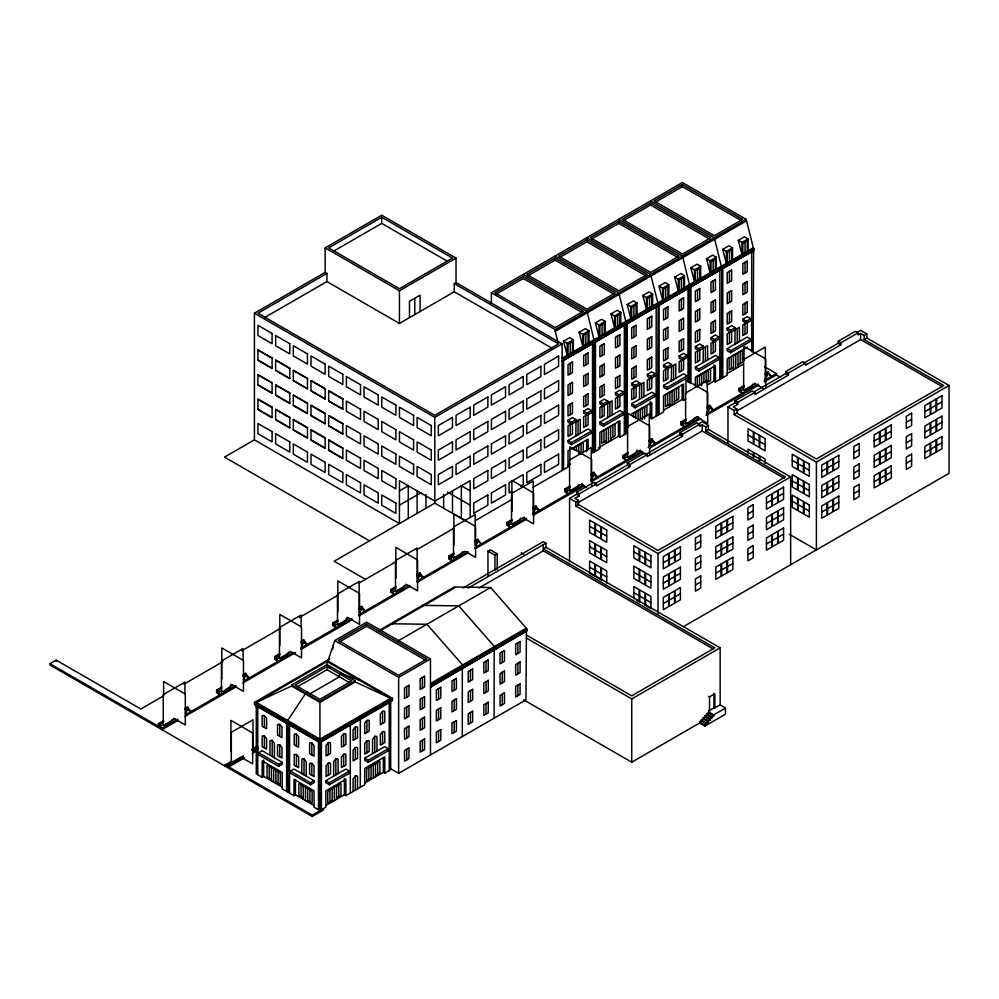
<?xml version="1.0" encoding="UTF-8"?>
<svg xmlns="http://www.w3.org/2000/svg" width="999" height="999" viewBox="0 0 999 999"><rect width="100%" height="100%" fill="white"/><g stroke="black" fill="none" stroke-linecap="round" stroke-linejoin="round"><path stroke-width="1.5" d="M327.897 661.026L334.84 640.521L366.683 622.152L430.469 658.978L430.469 754.957M332.168 789.173L334.378 786.275L336.588 786.625M371.079 766.708L373.289 763.81L375.499 764.16M338.062 773.601L338.062 759.352L337.075 758.653L335.851 758.803L333.641 761.912L333.641 776.148M376.973 751.136L376.973 736.887L375.986 736.201L374.762 736.338L372.552 739.447L372.552 753.683M357.517 788.91L357.517 776.235L356.531 775.686L355.307 775.898L353.097 778.795L353.097 791.47M332.168 801.847L332.168 789.01L331.181 788.573L327.747 791.57L327.747 802.971L332.168 800.411M336.588 797.864L341.009 795.316L341.009 783.903L340.022 783.466L336.588 786.463L336.588 799.287M371.079 779.382L371.079 766.545L370.092 766.108L366.658 769.105L366.658 780.506L371.079 777.959M375.499 775.399L379.92 772.851L379.92 761.438L378.933 761.001L375.499 763.998L375.499 776.835M328.259 742.769L326.049 745.404L326.049 756.018L330.469 753.471L330.469 742.856L329.495 742.482L328.259 742.769L328.259 754.745M343.668 733.878L341.458 736.513L341.458 747.127L345.879 744.58L345.879 733.965L344.892 733.591L343.668 733.878L343.668 745.853M355.307 727.147L353.097 729.794L353.097 740.409L357.517 737.861L357.517 727.235L356.531 726.86L355.307 727.147L355.307 739.135M366.945 720.429L364.735 723.064L364.735 733.691L369.155 731.131L369.155 720.516L368.181 720.142L366.945 720.429L366.945 732.417M382.567 711.413L380.357 714.048L380.357 724.675L384.79 722.115L384.79 711.5L383.803 711.126L382.567 711.413L382.567 723.388M328.259 763.186L326.049 765.821L326.049 776.448L330.469 773.888L330.469 763.273L329.495 762.899L328.259 763.186L328.259 775.174M343.668 754.295L341.458 756.93L341.458 767.557L345.879 764.997L345.879 754.382L344.892 754.008L343.668 754.295L343.668 766.283M355.307 747.577L353.097 750.212L353.097 760.826L357.517 758.278L357.517 747.664L356.531 747.289L355.307 747.577L355.307 759.552M366.945 740.858L364.735 743.493L364.735 754.108L369.155 751.56L369.155 740.933L368.181 740.559L366.945 740.858L366.945 752.834M382.567 731.83L380.357 734.477L380.357 745.092L384.79 742.532L384.79 731.917L383.803 731.543L382.567 731.83L382.567 743.818M470.179 517.445L470.179 480.694L434.802 501.111L399.438 480.694L399.438 523.576L254.408 439.847L254.408 313.236L325.15 272.39L325.15 247.877L381.743 215.21L456.031 258.092L456.031 282.592L562.137 343.868L562.137 470.479M381.743 217.245L328.683 247.877L399.438 288.723L452.485 258.092L381.743 217.245L381.743 223.376L447.152 261.139M333.991 250.949L381.743 223.376M454.258 291.783L399.438 323.439L326.923 281.581L326.923 273.414L257.942 313.236L434.802 415.334L558.603 343.868L454.258 283.616L454.258 291.783L551.91 348.164M264.573 317.57L326.923 281.581M325.15 247.877L399.438 290.771L456.031 258.092M454.258 283.616L456.031 282.592M491.396 303.696L491.396 292.807L682.404 182.53L746.203 219.368L754.033 250.437L562.137 361.226L754.033 250.437M523.239 276.473L494.93 292.807L555.194 327.597L583.491 311.263L523.239 276.473L523.239 278.509L582.155 312.525M555.069 258.092L526.773 274.425L587.025 309.215L615.322 292.882L555.069 258.092L555.069 260.14L613.985 294.156M586.9 239.71L558.603 256.044L618.856 290.834L647.165 274.5L586.9 239.71L586.9 241.758L647.165 276.548M618.731 221.328L590.434 237.675L650.699 272.465L678.995 256.119L618.731 221.328L618.731 223.376L677.659 257.392M650.574 202.959L622.277 219.293L682.529 254.083L710.826 237.737L650.574 202.959L650.574 204.995L709.49 239.011M682.404 184.578L654.108 200.911L714.36 235.702L742.657 219.368L682.404 184.578L682.404 186.613L741.32 220.629M496.278 294.068L523.239 278.509M528.121 275.699L555.069 260.14M559.952 257.317L586.9 241.758M591.783 238.936L618.731 223.376M623.626 220.554L650.574 204.995M655.456 202.173L682.404 186.613M254.408 439.847L224.5 457.117L369.518 540.846M491.396 292.807L555.194 329.645L746.203 219.368M557.892 341.758L555.194 331.318L746.203 221.041M573.339 339.785L567.157 343.356L567.157 355.269L563.523 341.258L569.717 337.687L573.339 339.785L573.339 351.685M588.96 330.756L582.779 334.328L582.779 346.241L579.145 332.242L585.339 328.671L588.96 330.756L588.96 342.669M605.182 321.403L598.988 324.975L598.988 336.888L595.354 322.877L601.548 319.305L605.182 321.403L605.182 333.316M620.804 312.375L614.61 315.959L614.61 327.872L610.988 313.861L617.17 310.289L620.804 312.375L620.804 324.288L619.717 320.092M637.012 303.022L630.819 306.593L630.819 318.506L627.197 304.495L633.378 300.924L637.012 303.022L637.012 314.935M652.634 294.006L646.44 297.577L646.44 309.49L642.819 295.479L649.013 291.908L652.634 294.006L652.634 305.919L651.91 303.109M668.843 284.64L662.662 288.212L662.662 300.125L659.028 286.126L665.222 282.542L668.843 284.64L668.843 296.553M684.465 275.624L678.284 279.196L678.284 291.109L674.65 277.098L680.843 273.526L684.465 275.624L684.465 287.537L683.741 284.727M700.686 266.258L694.492 269.83L694.492 281.743L690.858 267.744L697.052 264.173L700.686 266.258L700.686 278.172L699.949 275.374M716.308 257.243L710.114 260.814L710.114 272.727L706.48 258.716L712.674 255.145L716.308 257.243L716.308 269.156M732.517 247.877L726.323 251.461L726.323 263.374L722.702 249.363L728.883 245.791L732.517 247.877L732.517 259.79L731.792 256.993M748.139 238.861L741.945 242.432L741.945 254.345L738.323 240.347L744.505 236.763L748.139 238.861L748.139 250.774M254.408 313.236L434.802 417.382L562.137 343.868M753.146 247.877L562.137 358.154L563.024 358.666L754.033 248.389M563.911 359.69L624.924 324.463M625.811 433.716L625.811 324.463L640.846 315.272M643.493 313.736L658.528 305.569L650.699 274.5L586.9 237.675M660.739 303.783L722.202 268.818L722.202 266.77L721.315 266.258L714.36 237.737L650.574 200.911M723.076 267.794L737.674 259.365M740.321 257.842L753.596 250.175M225.312 766.258L225.312 764.922L312.275 815.134L323.376 808.715L323.376 810.052L312.275 816.47L49.95 665.022L49.95 663.686L56.131 660.102L140.847 709.015L163.711 695.816M399.438 490.896L408.279 485.789L408.279 518.469M399.438 505.194L420.904 492.794M580.269 433.466L580.269 419.168L571.578 424.188L568.031 422.152L568.031 420.104L572.452 417.557L575.998 419.592L575.849 436.014M583.653 411.089L588.086 408.529L591.62 410.577L591.62 412.612L587.2 415.172L583.653 413.124L583.653 411.089L587.2 413.124L591.62 410.577M612.1 415.084L612.1 400.786L603.408 405.806L599.875 403.771L599.875 401.723L604.295 399.175L607.829 401.211L607.679 417.632M615.496 392.707L619.917 390.147L623.451 392.195L623.451 394.243L619.03 396.79L615.496 394.742L615.496 392.707L619.03 394.742L623.451 392.195M643.943 396.703L643.943 382.405L635.239 387.425L631.705 385.389L631.705 383.341L636.126 380.794L639.66 382.829L639.522 399.263M647.327 374.325L651.748 371.778L655.282 373.813L655.282 375.861L650.861 378.409L647.327 376.373L647.327 374.325L650.861 376.373L655.282 373.813M675.774 378.321L675.774 364.036L667.082 369.056L663.536 367.008L663.536 364.972L667.956 362.412L671.503 364.46L671.353 380.881M679.158 355.944L683.578 353.396L687.125 355.432L687.125 357.48L682.704 360.027L679.158 357.992L679.158 355.944L682.704 357.992L687.125 355.432M707.604 359.952L707.604 345.654L698.913 350.674L695.379 348.626L695.379 346.591L699.799 344.031L703.333 346.079L703.184 362.5M711.001 337.562L715.421 335.015L718.955 337.063L718.955 339.098L714.535 341.658L711.001 339.61L711.001 337.562L714.535 339.61L718.955 337.063M739.447 341.571L739.447 327.272L730.744 332.292L727.21 330.244L727.21 328.209L731.63 325.649L735.164 327.697L735.164 329.745M742.831 319.193L747.252 316.633L750.786 318.681L750.786 320.716L746.365 323.276L742.831 321.228L742.831 319.193L746.365 321.228L750.786 318.681M568.031 420.104L571.578 422.152L575.998 419.592M599.875 401.723L603.408 403.771L607.829 401.211M631.705 383.341L635.239 385.389L639.66 382.829M663.536 364.972L667.082 367.008L671.503 364.46M695.379 346.591L698.913 348.626L703.333 346.079M727.21 328.209L730.744 330.244L735.164 327.697M466.108 521.228L434.802 503.159L334.153 561.263L365.459 579.345M568.031 440.522L588.086 428.958L591.62 430.994L591.62 433.042L571.578 444.605L568.031 442.569L568.031 440.522L571.578 442.569L591.62 430.994M599.875 422.152L619.917 410.577L623.451 412.612L623.451 414.66L603.408 426.236L599.875 424.188L599.875 422.152L603.408 424.188L623.451 412.612M631.705 403.771L651.748 392.195L655.282 394.243L655.282 396.278L635.239 407.854L631.705 405.806L631.705 403.771L635.239 405.806L655.282 394.243M663.536 385.389L683.578 373.813L687.125 375.861L687.125 377.897L667.082 389.473L663.536 387.425L663.536 385.389L667.082 387.425L687.125 375.861M695.379 367.008L715.421 355.432L718.955 357.48L718.955 359.515L698.913 371.091L695.379 369.056L695.379 367.008L698.913 369.056L718.955 357.48M727.21 348.626L747.252 337.063L750.786 339.098L750.786 341.146L730.744 352.709L727.21 350.674L727.21 348.626L730.744 350.674L750.786 339.098M631.705 413.973L651.748 402.41L651.748 418.743L650.274 417.894L650.274 401.561M747.252 347.265L727.21 358.841L727.21 375.174L715.421 381.98L713.948 381.131L707.267 384.99M572.165 448.701L583.216 442.32L583.216 452.709M511.65 491.458L509.078 492.944L509.078 482.729L523.239 474.562L523.239 484.777L520.654 486.263M183.891 684.165L222.889 661.65M241.721 650.774L280.731 628.259M299.563 617.394L338.561 594.867M358.741 583.229L396.328 561.525M416.458 549.9L454.033 528.209M606.206 440.909L601.785 443.469L601.785 431.593L615.047 423.938L615.047 435.814L610.626 438.361M669.879 404.158L665.459 406.705L665.459 394.83L678.721 387.175L678.721 399.051L674.3 401.598M733.541 367.395L729.12 369.955L729.12 358.079L742.394 350.412L742.394 362.287L737.974 364.847M567.894 465.459L570.566 463.911M598.401 447.839L618.443 436.276L619.917 437.125L627.285 432.867L627.285 323.614M663.398 410.314L682.105 399.513L683.578 400.362L685.789 399.088M727.072 373.551L743.106 364.298M475.512 520.491L511.488 499.725M532.817 487.412L568.031 467.07L568.031 450.736L588.086 439.16L588.086 449.562M651.748 418.743L663.536 411.938L663.536 395.604L683.578 384.028L683.578 400.362M158.454 726.323L158.454 723.651L163.736 720.604M184.827 708.416L187.462 706.892L190.946 711.588L188.624 710.239M216.621 690.059L220.105 694.755L216.621 692.744L216.621 690.059L221.903 687.012M242.994 674.837L245.629 673.314L249.113 678.009L246.79 676.66M274.65 656.568L278.122 661.251L274.65 659.24L274.65 656.568L279.92 653.521M301.024 641.333L303.659 639.81L307.143 644.505L303.659 642.494L303.659 639.81M332.667 623.064L336.151 627.747L332.667 625.749L332.667 623.064L337.949 620.017M359.041 607.842L361.688 606.318L365.159 611.001L361.688 608.99L361.688 606.318M390.696 589.56L394.18 594.255L390.696 592.245L390.696 589.56L395.966 586.513M417.07 574.338L419.705 572.814L423.189 577.497L419.705 575.486L419.705 572.814M448.713 556.068L452.197 560.751L448.713 558.741L448.713 556.068L453.996 553.021M475.099 540.834L477.734 539.31L481.218 544.005L477.734 540.646L475.099 542.17M506.743 522.564L510.227 527.247L506.743 525.237L506.743 522.564L512.012 519.517M533.116 507.33L535.751 505.819L539.235 510.501L535.751 508.491L535.751 505.819M564.772 489.06L568.244 493.756L564.772 491.745L564.772 489.06L570.042 486.014M591.146 473.838L593.781 472.315L597.265 476.998L594.942 475.661M622.789 455.556L626.273 460.252L622.789 458.241L622.789 455.556L628.071 452.522M649.163 440.334L651.81 438.811L655.282 443.506L651.81 441.496L651.81 438.811M680.819 422.065L684.303 426.748L680.819 424.737L680.819 422.065L686.088 419.018M707.192 406.83L709.827 405.307L713.311 410.002L710.988 408.666M738.835 388.561L742.319 393.256L738.835 391.246L738.835 388.561L744.118 385.514M765.222 373.339L767.856 371.815L771.34 376.498L767.856 373.151L765.222 374.675M178.147 720.316L161.938 729.67L161.938 728.333L158.454 724.987L163.736 721.94M184.827 709.752L187.462 708.229L190.946 711.588M220.105 694.755L216.621 691.408L221.903 688.361M242.994 676.173L245.629 674.65L249.113 678.009M278.122 661.251L274.65 657.904L279.92 654.857M301.024 642.669L303.659 641.158L307.143 644.505M336.151 627.747L332.667 624.4L337.949 621.353M359.041 609.178L361.688 607.654L365.159 611.001M394.18 594.255L390.696 590.909L395.966 587.862M417.07 575.674L419.705 574.15L423.189 577.497M452.197 560.751L448.713 557.405L453.996 554.358M510.227 527.247L506.743 523.901L512.012 520.854M533.116 508.678L535.751 507.155L539.235 510.501M568.244 493.756L564.772 490.397L570.042 487.362M591.146 475.174L593.781 473.651L597.265 476.998M626.273 460.252L622.789 456.905L628.071 453.858M649.163 441.67L651.81 440.147L655.282 443.506M684.303 426.748L680.819 423.401L686.088 420.354M707.192 408.179L709.827 406.655L713.311 410.002M742.319 393.256L738.835 389.897L744.118 386.863M448.713 558.741L452.672 556.455M174.738 718.93L163.262 725.561L163.262 694.617L184.952 682.092L184.952 694.467M225.25 689.772L232.904 685.351M280.719 657.742L289.66 652.584M348.951 618.344L337.475 624.974L337.475 594.043L359.165 581.518L359.165 612.449M396.765 590.734L405.706 585.576M465.01 551.348L453.521 557.979L453.521 527.035L475.212 514.51L475.212 545.454M512.824 523.738L524.3 517.107M582.33 483.603L569.567 490.971L569.567 460.039L591.258 447.515L591.258 478.446M628.87 456.743L640.359 450.112M698.376 416.608L685.614 423.976L685.614 393.032L707.317 380.507L707.317 411.451M755.132 383.841L743.643 390.472L743.643 359.54L765.334 347.015L765.334 377.947M49.95 663.686L161.938 728.333L177.76 719.193M185.677 714.635L235.926 685.614M243.556 681.218L293.469 652.397M300.549 648.314L351.973 618.618M358.566 614.81L409.465 585.426M416.595 581.306L468.032 551.61M474.625 547.814L526.048 518.119M532.642 514.31L583.466 484.965M590.671 480.806L642.095 451.111M648.214 447.589L699.475 417.994M706.218 414.098L758.141 384.116M764.223 380.607L776.36 373.601L776.36 374.937L764.21 381.955M184.89 716.42L236.214 686.8M242.957 682.891L295.629 652.497M301.024 649.375L352.335 619.742M359.091 615.846L410.402 586.226M417.157 582.33L468.469 552.697M475.224 548.801L526.535 519.18M533.291 515.272L584.602 485.651M591.358 481.755L642.669 452.122M649.425 448.226L700.736 418.606M706.143 415.484L758.803 385.077M569.567 561.7L569.567 498.389L576.648 494.305L576.648 492.257L593.743 482.392L596.391 483.928L596.391 485.964L629.994 466.57L629.994 464.523L647.09 454.657L647.09 456.693L682.467 436.276L682.467 434.228L699.562 424.363L699.562 426.398L702.21 424.875L705.756 426.91L708.403 425.387L708.403 429.47L790.646 476.948L790.646 564.76M595.079 483.653L627.347 465.034L627.347 462.987L644.442 453.121L647.09 454.657M645.754 454.408L679.807 434.74L679.807 432.704L696.915 422.827L699.562 424.363M727.971 442.757L727.971 406.93L735.052 402.847L735.052 400.811L752.147 390.934L754.807 392.47L754.807 394.505L788.398 375.112L788.398 373.064L805.506 363.199L805.506 365.234L840.871 344.817L840.871 342.769L857.966 332.904L857.966 334.952L860.626 333.416L864.16 335.452L866.807 333.928L866.807 338.012L949.05 385.489L949.05 473.301L683.453 626.648M753.496 392.207L785.751 373.576L785.751 371.541L802.846 361.663L805.506 363.199M804.158 362.949L838.223 343.281L838.223 341.246L855.319 331.368L857.966 332.904M698.239 424.1L702.21 421.803L708.403 425.387M856.643 332.655L860.626 330.357L866.807 333.928M576.648 492.257L579.295 493.793L596.391 483.928M735.052 400.811L737.699 402.335L754.807 392.47M579.295 493.793L579.295 495.841L574.875 498.389L578.409 500.437L578.409 504.52L658.004 550.461L785.339 476.948L705.756 430.994L705.756 426.91M737.699 402.335L737.699 404.383L733.278 406.93L736.825 408.978L736.825 413.062L816.408 459.003L943.743 385.489L864.16 339.548L864.16 335.452M487.974 575.649L487.974 551.136L490.234 549.837L497.19 553.846L497.19 569.155M569.567 498.389L575.761 501.96L578.409 500.437M727.971 406.93L734.165 410.502L736.825 408.978M366.683 624.188L338.386 640.521L398.638 675.312L426.935 658.978L366.683 624.188L366.683 626.236L425.599 660.252M577.559 502.972L702.21 430.994L784.003 478.209M737.299 410.739L860.626 339.548L942.407 386.763M339.722 641.795L366.683 626.236M575.761 501.96L575.761 506.043L578.409 504.52M705.756 430.994L708.403 429.47M734.165 410.502L734.165 414.597L736.825 413.062M864.16 339.548L866.807 338.012M487.974 551.136L494.93 555.144L497.19 553.846M327.01 660.514L392.445 698.289L392.445 700.336L319.93 742.195L254.495 704.42L254.495 702.372L329.658 658.978M378.746 630.644L454.345 586.987L490.609 587.499L526.86 628.858L526.86 630.893L430.919 686.8L526.86 630.893M256.268 702.372L327.01 661.525L390.684 698.289L319.93 739.135L256.268 702.372L291.633 686.038L319.93 702.372L355.307 681.955L390.684 698.289M379.62 631.156L455.232 587.499M291.633 686.038L291.633 685.014L327.01 664.597L355.307 680.931L355.307 681.955M327.01 666.633L295.18 685.014L319.93 699.312L351.773 680.931L327.01 666.633L327.01 669.705L297.827 686.55M462.899 588.074L543.294 541.658L545.953 543.194L545.953 547.277L720.154 647.851L720.154 705.032L708.653 710.651L709.54 711.163L709.54 696.865L714.847 693.806L714.847 708.104M468.219 588.074L545.953 543.194M545.953 547.277L543.294 548.813L714.847 647.851L631.73 695.841L526.361 635.014M478.946 588.011L543.294 550.849L713.498 649.113M307.555 692.17L305.781 693.181L287.213 721.266L287.213 723.301L288.099 723.813L288.099 792.232M397.752 641.108L490.609 587.499M310.214 693.693L339.385 676.847L339.385 673.788L341.159 672.764L341.159 673.788M291.633 685.014L319.93 701.348L355.307 680.931M359.727 679.395L358.841 679.907L342.632 674.3M241.471 757.654A14.873 5.432 -13.9 0 1 243.294 757.217L228.796 765.596L225.312 764.922L232.068 761.026M251.686 749.7L257.717 746.216M225.312 764.922L228.796 764.247L243.294 755.881M252.535 750.549L257.804 747.502L254.32 748.176L257.804 748.838L252.535 751.885M232.592 762.512L242.794 756.618M244.618 757.791L228.796 766.932L228.796 764.247M252.535 753.234L257.804 750.187M258.629 752.746L262.163 750.711L282.205 762.274L282.205 764.322L278.671 766.358L258.629 754.794L258.629 752.746L278.671 764.322L282.205 762.274M334.84 640.521L398.638 677.359L430.469 658.978M254.495 702.372L319.93 740.159L392.445 698.289M319.93 741.683L333.454 733.878M336.151 732.317L390.209 701.111M256.268 705.444L256.268 773.85L262.163 777.259L263.636 776.41L282.342 787.2M525.973 628.346L430.469 683.491L431.356 683.99L526.86 628.858M575.761 506.043L658.004 553.521L790.646 476.948M734.165 414.597L816.408 462.075L949.05 385.489M430.919 686.8L430.919 685.776L477.335 658.978M479.995 657.442L493.256 649.787M494.143 718.206L494.143 649.787L517.132 636.001M519.78 634.477L526.423 630.644M290.459 771.128L293.993 769.08L314.036 780.656L314.036 782.704L310.502 784.739L290.459 773.176L290.459 771.128L310.502 782.704L314.036 780.656M663.311 562.712L668.606 559.652M669.205 559.315L674.512 556.256M675.099 555.906L680.406 552.847M695.429 544.168L700.736 541.108M715.771 532.43L721.078 529.358M721.665 529.02L726.972 525.961M727.559 525.611L732.866 522.552M747.901 513.873L753.209 510.814M766.47 503.159L771.777 500.087M772.364 499.75L777.672 496.69M778.258 496.341L783.566 493.281M821.715 471.266L827.022 468.194M827.609 467.857L832.916 464.797M833.503 464.46L838.81 461.388M853.845 452.709L859.152 449.65M874.175 440.971L879.482 437.912M880.082 437.562L885.376 434.503M885.976 434.165L891.27 431.093M906.305 422.415L911.612 419.355M924.874 411.7L930.181 408.641M930.781 408.291L936.075 405.232M936.675 404.895L941.97 401.823M262.163 777.259L262.163 760.913L282.205 772.489L282.205 788.823L293.993 795.629L295.467 794.779L314.173 805.581M663.311 583.141L668.606 580.069M669.205 579.732L674.512 576.673M675.099 576.336L680.406 573.264M695.429 564.585L700.736 561.525M715.771 552.847L721.078 549.787M721.665 549.438L726.972 546.378M727.559 546.041L732.866 542.981M747.901 534.303L753.209 531.231M766.47 523.576L771.777 520.516M772.364 520.167L777.672 517.107M778.258 516.77L783.566 513.711M821.715 491.683L827.022 488.623M827.609 488.286L832.916 485.214M833.503 484.877L838.81 481.818M853.845 473.139L859.152 470.067M874.175 461.388L879.482 458.329M880.082 457.992L885.376 454.92M885.976 454.582L891.27 451.523M906.305 442.844L911.612 439.785M924.874 432.117L930.181 429.058M930.781 428.721L936.075 425.649M936.675 425.312L941.97 422.252M325.836 780.656L345.879 769.08L349.413 771.128L349.413 773.176L329.37 784.739L325.836 782.704L325.836 780.656L329.37 782.704L349.413 771.128M364.735 758.191L384.79 746.628L388.324 748.663L388.324 750.711L368.281 762.274L364.735 760.239L364.735 758.191L368.281 760.239L388.324 748.663M663.311 603.558L668.606 600.499M669.205 600.162L674.512 597.09M675.099 596.753L680.406 593.693M695.429 585.014L700.736 581.942M715.771 573.264L721.078 570.204M721.665 569.867L726.972 566.808M727.559 566.458L732.866 563.399M747.901 554.72L753.209 551.66M766.47 543.993L771.777 540.934M772.364 540.596L777.672 537.537M778.258 537.187L783.566 534.128M821.715 512.1L827.022 509.04M827.609 508.703L832.916 505.644M833.503 505.294L838.81 502.235M853.845 493.556L859.152 490.497M874.175 481.818L879.482 478.746M880.082 478.409L885.376 475.349M885.976 475.012L891.27 471.94M906.305 463.261L911.612 460.202M924.874 452.547L930.181 449.475M930.781 449.138L936.075 446.078M936.675 445.741L941.97 442.669M325.699 805.581L344.405 794.779L345.879 795.629L364.735 784.739L364.735 768.406L384.79 756.83L384.79 773.176L383.316 772.314L364.598 783.116M293.993 795.629L293.993 779.295L314.036 790.871L314.036 807.204L319.93 810.614L325.836 807.204L325.836 790.871L345.879 779.295L345.879 795.629M384.79 773.176L390.684 769.767L390.684 701.348M390.634 768.718L398.638 773.338L525.973 699.824L526.423 631.668M526.398 638.099L631.73 698.913L720.154 647.851M523.726 699.862L631.73 762.212L699.587 723.039L704.894 726.098L725.461 714.223L725.461 708.104L713.736 714.872L713.736 715.896L708.428 712.824L709.54 711.163M706.655 713.848L711.962 716.907L711.962 717.931L706.655 714.872L706.655 713.848L708.428 712.824M704.894 715.896L710.189 718.955L710.189 719.979L704.894 716.907L704.894 715.896L706.655 714.872M703.121 717.931L708.428 721.003L708.428 722.015L703.121 718.955L703.121 717.931L704.894 716.907M701.348 719.979L706.655 723.039L706.655 724.063L701.348 721.003L701.348 719.979L703.121 718.955M699.587 723.039L699.587 722.015L701.348 721.003M711.962 716.907L713.736 715.896M710.189 718.955L711.962 717.931M708.428 721.003L710.189 719.979M706.655 723.039L708.428 722.015M699.587 722.015L704.894 725.087L706.655 724.063M271.453 768.243L273.664 767.894L275.874 770.791M303.284 786.625L305.494 786.275L307.704 789.173M274.4 757.766L274.4 743.531L272.19 740.421L270.954 740.284L269.98 740.971L269.98 755.219M306.231 776.148L306.231 761.912L304.021 758.803L302.797 758.653L301.81 759.352L301.81 773.601M271.453 780.918L271.453 768.081L268.007 765.084L267.02 765.534L267.02 776.935L271.453 779.482M275.874 782.042L280.294 784.59L280.294 773.189L276.848 770.192L275.874 770.629L275.874 783.466M303.284 799.287L303.284 786.463L299.85 783.466L298.863 783.903L298.863 795.316L303.284 797.864M307.704 800.411L312.125 802.971L312.125 791.57L308.691 788.573L307.704 789.01L307.704 801.847M264.373 715.496L262.163 715.584L262.163 726.198L266.583 728.758L266.583 718.131L264.373 715.496L264.373 727.472M279.77 724.387L277.56 724.475L277.56 735.089L281.98 737.649L281.98 727.022L279.77 724.387L279.77 736.363M296.428 734.003L294.218 734.09L294.218 744.705L298.639 747.264L298.639 736.638L296.428 734.003L296.428 745.978M311.825 742.894L309.615 742.981L309.615 753.596L314.036 756.156L314.036 745.529L311.825 742.894L311.825 754.869M264.373 735.913L262.163 736.001L262.163 746.628L266.583 749.175L266.583 738.561L264.373 735.913L264.373 747.901M279.77 744.804L277.56 744.892L277.56 755.519L281.98 758.066L281.98 747.452L279.77 744.804L279.77 756.792M296.428 754.42L294.218 754.507L294.218 765.134L298.639 767.682L298.639 757.067L296.428 754.42L296.428 766.408M311.825 763.311L309.615 763.398L309.615 774.025L314.036 776.573L314.036 765.958L311.825 763.311L311.825 775.299M738.323 240.347L741.945 242.432M753.596 251.199L753.146 352.397M722.702 249.363L726.323 251.461M706.48 258.716L710.114 260.814M838.223 341.246L840.871 342.769M838.223 343.281L840.871 344.817M618.731 219.293L682.529 256.119L689.485 284.64L690.359 285.152L690.359 287.188L689.485 287.7L689.485 382.917M690.858 267.744L694.492 269.83M674.65 277.098L678.284 279.196M659.028 286.126L662.662 288.212M785.751 371.541L788.398 373.064M785.751 373.576L788.398 375.112M642.819 295.479L646.44 297.577M764.672 366.858L776.36 373.601M776.36 374.937L780.406 377.272M555.069 256.044L618.856 292.882L625.811 321.403L626.698 321.915L626.248 323.701M627.197 304.495L630.819 306.593M754.22 383.254L763.149 388.411M610.988 313.861L614.61 315.959M523.239 274.425L587.025 311.263L593.98 339.785L594.855 340.284L594.855 342.332L593.98 342.844L593.98 452.097M735.052 402.847L737.699 404.383M595.354 322.877L598.988 324.975M579.145 332.242L582.779 334.328M748.026 434.84L753.321 437.912M753.92 438.249L759.228 441.308M759.814 441.645L765.122 444.717M792.232 460.364L797.539 463.436M798.126 463.773L803.433 466.833M804.02 467.182L809.327 470.242M696.191 416.758L707.679 423.389L707.679 392.445L685.988 379.92L685.988 393.843M563.523 341.258L567.157 343.356M792.232 480.794L797.539 483.853M798.126 484.19L803.433 487.262M804.02 487.599L809.327 490.659M679.807 432.704L682.467 434.228M679.807 434.74L682.467 436.276M792.232 501.211L797.539 504.283M798.126 504.62L803.433 507.679M804.02 508.016L809.327 511.088M789.497 534.353L816.408 549.887L816.408 462.075M639.447 450.999L644.555 453.946M325.15 272.39L326.923 273.414M627.347 462.987L629.994 464.523M627.347 465.034L629.994 466.57M581.418 484.49L586.525 487.437M576.648 494.305L579.295 495.841M589.61 526.298L594.917 529.358M595.504 529.707L600.811 532.767M601.41 533.104L606.705 536.163M633.828 551.823L639.135 554.895M639.722 555.232L645.029 558.291M645.616 558.628L650.923 561.7M257.942 350.087L272.09 358.266M275.637 360.302L289.785 368.469M293.319 370.517L307.467 378.683M311.001 380.719L325.15 388.898M328.683 390.934L342.832 399.101M589.61 546.715L594.917 549.787M595.504 550.124L600.811 553.184M601.41 553.533L606.705 556.593M633.828 572.252L639.135 575.312M639.722 575.649L645.029 578.708M645.616 579.058L650.923 582.117M257.942 360.015L272.09 368.181M275.637 370.229L289.785 378.396M293.319 380.444L307.467 388.611M311.001 390.646L325.15 398.826M328.683 400.861L342.832 409.028M523.401 517.994L533.603 523.888L533.603 492.944L511.913 480.419L511.913 511.363M470.179 490.896L461.338 485.789L461.338 518.469M257.942 374.887L272.09 383.054M275.637 385.09L289.785 393.256M293.319 395.304L307.467 403.471M311.001 405.519L325.15 413.686M328.683 415.721L342.832 423.888M589.61 567.145L594.917 570.204M595.504 570.541L600.811 573.613M601.41 573.95L606.705 577.01M633.828 592.669L639.135 595.729M639.722 596.078L645.029 599.138M645.616 599.475L650.923 602.534M593.593 575.561L589.61 573.264L589.61 561.013L594.917 564.073L594.917 576.336M596.84 577.434L600.811 579.732L600.811 567.482L595.504 564.423L595.504 576.673M636.488 600.324L639.135 601.86L639.135 589.61L633.828 586.538L633.828 598.801M646.952 606.368L649.6 607.904M447.44 492.07L470.179 505.194M257.942 384.815L272.09 392.982M275.637 395.017L289.785 403.184M293.319 405.232L307.467 413.399M311.001 415.447L325.15 423.613M328.683 425.649L342.832 433.816M257.942 399.388L272.09 407.555M275.637 409.602L289.785 417.769M293.319 419.805L307.467 427.984M311.001 430.02L325.15 438.186M328.683 440.234L342.832 448.401M521.203 552.797L523.763 554.27M257.942 409.215L272.09 417.382M275.637 419.43L289.785 427.597M293.319 429.632L307.467 437.799M311.001 439.847L325.15 448.014M328.683 450.062L342.832 458.229M465.372 551.498L475.586 557.392L475.586 526.448L453.883 513.923L453.883 544.867M708.653 696.353L709.54 696.865M720.154 705.032L725.461 708.104M708.428 711.812L713.736 714.872M406.069 584.253L417.557 590.884L417.557 559.952L395.866 547.427L395.866 578.359M422.515 605.369L458.766 605.881L495.029 647.24L494.58 649.025M390.684 623.751L426.935 624.263L463.186 665.621L463.186 667.657L462.312 668.169L462.312 736.588M348.052 617.757L359.528 624.387L359.528 593.443L337.837 580.918L337.837 611.863M430.919 685.776L431.356 683.99M328.296 666.358L330.869 667.844M327.01 669.705L349.3 682.567M290.022 651.261L301.511 657.891L301.511 626.947L279.82 614.422L279.82 645.366M231.993 684.752L243.481 691.383L243.481 660.451L221.79 647.926L221.79 678.858M274.213 715.284L255.382 704.42L255.382 705.444L319.93 742.707L391.558 701.348L391.558 700.336M276.898 716.845L287.662 723.051M288.998 723.825L318.594 740.908M173.826 718.343L185.315 724.974L185.315 694.03L163.624 681.505L163.624 695.429M241.146 757.205L252.635 763.835L252.635 732.891L230.944 720.379L230.944 751.31M158.454 723.651L161.938 728.333M860.626 333.416L860.626 339.548M767.856 371.815L767.856 374.488M765.709 386.788L765.709 358.953L744.005 346.428L744.005 360.352M765.122 463.598L765.122 459.003L759.814 455.944L759.814 460.539M759.228 460.202L759.228 455.606L753.92 452.547L753.92 457.142M753.321 456.793L753.321 452.197L748.026 449.138L748.026 453.733M751.673 251.798L751.673 351.685M747.252 251.286L747.252 240.672L742.831 243.219L742.831 253.833M746.365 321.228L746.365 323.276M745.042 241.945L745.042 252.56M745.042 262.362L745.042 272.989M745.042 282.792L745.042 293.406M745.042 303.209L745.042 313.823M745.042 323.626L745.042 334.253M740.184 351.698L740.184 363.574M737.974 352.972L737.974 367.27M737.237 328.546L737.237 342.844M735.751 354.245L735.751 368.544M735.014 329.82L735.014 344.118M733.541 355.519L733.541 369.817M731.63 260.302L731.63 249.688L727.21 252.235L727.21 262.862M731.33 356.793L731.33 368.668M730.744 330.244L730.744 332.292M730.744 350.674L730.744 352.709M729.42 250.961L729.42 261.576M729.42 271.378L729.42 282.005M729.42 291.808L729.42 302.422M729.42 312.225L729.42 322.852M729.42 332.655L729.42 343.269M722.789 268.469L722.789 377.734M721.753 268.556L721.315 378.584M719.842 270.18L719.842 379.433M715.421 269.668L715.421 259.041L711.001 261.601L711.001 272.215M715.421 381.98L715.421 365.646L695.379 377.222L695.379 386.126M714.535 339.61L714.535 341.658M713.948 364.797L713.948 381.131M713.96 693.294L713.96 707.592M713.211 260.327L713.211 270.941M713.211 280.744L713.211 291.358M713.211 301.161L713.211 311.788M713.211 321.591L713.211 332.205M713.211 342.008L713.211 352.635M709.827 405.307L709.827 407.992M708.341 370.067L708.341 381.943L710.551 380.669L710.551 368.793L697.29 376.448L697.29 386.85M706.131 371.353L706.131 382.779M705.394 346.928L705.394 361.226M704.894 725.087L704.894 726.098M703.92 372.627L703.92 382.629M702.21 424.875L702.21 430.994M701.71 373.901L701.71 385.776M699.799 278.684L699.799 268.069L695.379 270.617L695.379 281.231M699.799 349.75L699.799 360.377L695.379 362.924L695.379 352.31L697.589 351.024L697.589 361.65M699.5 375.174L699.5 385.564M698.913 348.626L698.913 350.674M698.913 369.056L698.913 371.091M697.589 269.343L697.589 279.957M697.589 289.76L697.589 300.387M697.589 310.19L697.589 320.804M697.589 330.607L697.589 341.221M690.958 286.85L690.958 383.628M688.011 288.549L688.011 382.205M683.578 288.049L683.578 277.422L679.158 279.982L679.158 290.597M682.704 357.992L682.704 360.027M682.105 384.665L682.105 399.513M681.368 278.696L681.368 289.323M681.368 299.126L681.368 309.74M681.368 319.543L681.368 330.169M681.368 339.972L681.368 350.587M681.368 360.389L681.368 371.004M676.51 388.449L676.51 400.324M674.3 389.722L674.3 404.021M673.563 365.309L673.563 379.608M672.09 391.009L672.09 405.294M669.879 392.282L669.879 406.581M667.956 297.065L667.956 286.438L663.536 288.998L663.536 299.613M667.669 393.556L667.669 405.432M667.082 367.008L667.082 369.056M667.082 387.425L667.082 389.473M665.746 287.724L665.746 298.339M665.746 308.142L665.746 318.756M665.746 328.559L665.746 339.185M665.746 348.988L665.746 359.603M665.746 369.405L665.746 380.032M659.115 305.232L659.115 414.485M658.091 305.319L657.642 415.334M658.004 553.521L658.004 613.611M656.168 306.93L656.168 416.196M651.748 306.418L651.748 295.804L647.327 298.351L647.327 308.978M650.861 376.373L650.861 378.409M650.923 608.666L650.923 596.415L645.616 593.344L645.616 605.606M649.537 297.078L649.537 307.704M649.537 317.507L649.537 328.122M649.537 337.924L649.537 348.539M649.537 358.341L649.537 368.968M649.537 378.771L649.537 389.385M649.65 453.796L649.65 425.949L627.959 413.424L627.959 427.347M649.288 444.955L649.288 414.011L627.597 426.536L627.597 457.48M646.89 415.946L646.89 405.557L633.616 413.211L633.616 417.669M645.029 605.257L645.029 593.006L639.722 589.947L639.722 602.197M644.68 406.83L644.68 418.706M642.469 408.104L642.469 419.543M641.733 383.691L641.733 397.977M640.259 409.39L640.259 419.393M638.049 410.664L638.049 420.666M636.126 315.447L636.126 304.82L631.705 307.38L631.705 317.994M635.826 411.938L635.826 417.869M635.239 385.389L635.239 387.425M635.239 405.806L635.239 407.854M633.915 306.106L633.915 316.72M633.915 326.523L633.915 337.138M633.915 346.94L633.915 357.567M633.915 367.37L633.915 377.984M633.915 387.787L633.915 398.401M631.73 698.913L631.73 762.212M624.338 325.312L624.338 434.565M619.917 324.8L619.917 314.185L615.496 316.733L615.496 327.36M619.917 437.125L619.917 420.791L599.875 432.355L599.875 448.701L592.507 452.947L592.507 343.693M619.03 394.742L619.03 396.79M618.443 421.416L618.443 436.276M617.707 315.459L617.707 326.074M617.707 335.876L617.707 346.503M617.707 356.306L617.707 366.92M617.707 376.723L617.707 387.35M617.707 397.152L617.707 407.767M612.837 425.212L612.837 437.087M610.626 426.486L610.626 440.784M609.889 402.06L609.889 416.358M608.416 427.759L608.416 442.058M606.705 583.141L606.705 570.891L601.41 567.819L601.41 580.082M606.206 429.046L606.206 443.331M604.295 333.828L604.295 323.201L599.875 325.761L599.875 336.376M603.995 430.319L603.995 442.195M603.408 403.771L603.408 405.806M603.408 424.188L603.408 426.236M602.085 324.475L602.085 335.102M602.085 344.905L602.085 355.519M602.085 365.322L602.085 375.949M602.085 385.751L602.085 396.366M602.085 406.168L602.085 416.783M595.454 341.995L595.454 451.248M593.781 472.315L593.781 474.987M591.633 485.751L591.633 459.453L569.929 446.928L569.954 460.364M588.086 343.181L588.086 332.567L583.653 335.115L583.653 345.729M587.2 413.124L587.2 415.172M586.613 439.797L586.613 451.685M585.876 333.841L585.876 344.455M585.876 354.258L585.876 364.885M585.876 374.687L585.876 385.302M585.876 395.104L585.876 405.719M585.876 415.522L585.876 426.148M581.006 443.593L581.006 453.983M578.796 444.867L578.796 453.771M578.059 420.442L578.059 434.74M576.585 446.141L576.585 450.437M574.375 447.415L574.375 450.387M572.452 352.197L572.452 341.583L568.031 344.131L568.031 354.757M571.578 422.152L571.578 424.188M571.578 442.569L571.578 444.605M570.242 342.857L570.242 353.484M570.242 363.286L570.242 373.901M570.242 383.703L570.242 394.318M570.242 404.12L570.242 414.747M570.242 424.55L570.242 435.164M563.611 360.377L563.611 469.63M563.024 358.666L562.587 361.476M555.194 329.645L555.194 331.318M543.294 544.73L543.294 550.849M533.241 511.95L533.241 481.019L511.538 493.531L511.538 524.475M517.869 642.832L517.869 653.446M517.869 663.249L517.869 673.875M517.869 685.102L517.869 695.716M502.247 651.847L502.247 662.462M502.247 672.265L502.247 682.891M502.247 694.118L502.247 704.745M494.93 555.144L494.93 570.466M486.038 661.213L486.038 671.827M486.038 681.63L486.038 692.245M486.038 703.483L486.038 714.098M477.734 539.31L477.734 541.995M470.417 670.229L470.417 680.843M470.417 690.646L470.417 701.273M470.417 712.499L470.417 723.126M454.195 679.582L454.195 690.209M454.195 700.012L454.195 710.626M454.195 721.865L454.195 732.479M452.485 490.696L452.485 513.361M443.643 494.48L443.643 508.254M438.573 688.611L438.573 699.225M438.573 709.028L438.573 719.655M438.573 730.881L438.573 741.495M434.802 417.382L434.802 503.159M425.961 494.48L425.961 508.254M422.365 677.547L422.365 688.161M422.365 697.964L422.365 708.591M422.365 718.393L422.365 729.008M422.365 740.247L422.365 750.861M420.079 311.513L420.079 295.18L409.478 301.311L409.478 317.645M417.12 490.696L417.12 513.361M417.195 578.945L417.195 548.014L395.492 560.539L395.492 591.47M414.785 298.239L414.785 314.585M406.743 686.563L406.743 697.19M406.743 706.992L406.743 717.607M406.743 727.409L406.743 738.024M406.743 749.262L406.743 759.877M399.438 290.771L399.438 323.439M398.638 677.359L398.638 773.338M389.21 702.21L389.21 770.616M383.316 757.467L383.316 772.314M377.709 761.263L377.709 774.125M374.762 736.338L374.762 752.409M373.289 763.81L373.289 778.109M368.868 766.358L368.868 779.232M368.281 760.239L368.281 762.274M360.314 718.88L360.314 787.299M355.307 775.898L355.307 790.184M350.299 724.662L350.299 793.081M344.405 778.446L344.405 794.779M338.798 783.716L338.798 796.59M335.851 758.803L335.851 774.874M334.378 786.275L334.378 800.574M332.904 646.216L332.904 649.188M329.957 788.823L329.957 801.697M329.37 782.704L329.37 784.739M327.01 661.525L327.01 665.621M321.416 741.345L321.416 809.764M319.93 701.348L319.93 739.135M319.93 740.159L319.93 810.614M318.456 741.345L318.456 809.764M312.275 815.134L312.275 816.47M310.502 782.704L310.502 784.739M309.915 788.823L309.915 801.697M305.494 786.275L305.494 800.574M304.021 758.803L304.021 774.874M301.136 627.384L301.136 615.009L279.445 627.534L279.445 658.478M301.074 783.716L301.074 796.59M295.467 779.932L295.467 794.779M289.573 724.662L289.573 793.081M286.626 722.964L286.626 791.383M278.671 764.322L278.671 766.358M278.084 770.454L278.084 783.316M273.664 767.894L273.664 782.192M272.19 740.421L272.19 756.493M269.231 765.346L269.231 778.209M263.636 760.064L263.636 776.41M257.742 706.293L257.742 774.7M253.009 750.724L253.009 719.779L231.306 732.304L231.306 763.248M245.629 673.314L245.629 675.998M243.119 660.888L243.119 648.513L221.428 661.038L221.428 691.982M187.462 706.892L187.462 709.577M56.131 660.102L56.131 661.45M172.315 719.292A14.873 10.864 19.1 0 1 158.454 724.987M187.462 708.229A14.873 10.864 19.1 0 1 185.29 713.236M752.697 384.203A14.873 10.864 19.1 0 1 738.835 389.897M767.856 373.151A14.873 10.864 19.1 0 1 764.597 379.145M694.68 417.707A14.873 10.864 19.1 0 1 680.819 423.401M709.827 406.655A14.873 10.864 19.1 0 1 706.58 412.637M637.087 449.9A14.873 10.864 19.1 0 1 622.789 456.905M651.81 440.147A14.873 10.864 19.1 0 1 648.551 446.141M578.621 484.702A14.873 10.864 19.1 0 1 564.772 490.397M593.781 473.651A14.873 10.864 19.1 0 1 590.534 479.645M520.604 518.206A14.873 10.864 19.1 0 1 506.743 523.901M535.751 507.155A14.873 10.864 19.1 0 1 532.504 513.149M462.574 551.71A14.873 10.864 19.1 0 1 448.713 557.405M477.734 540.646A14.873 10.864 19.1 0 1 475.549 545.654M404.558 585.202A14.873 10.864 19.1 0 1 390.696 590.909M419.705 574.15A14.873 10.864 19.1 0 1 417.532 579.158M346.965 617.394A14.873 10.864 19.1 0 1 332.667 624.4M361.688 607.654A14.873 10.864 19.1 0 1 359.503 612.662M288.499 652.21A14.873 10.864 19.1 0 1 274.65 657.904M303.659 641.158A14.873 10.864 19.1 0 1 301.473 646.153M230.919 684.402A14.873 10.864 19.1 0 1 216.621 691.408M245.629 674.65A14.873 10.864 19.1 0 1 243.456 679.657M228.996 764.847A14.873 5.432 -13.9 0 1 232.043 761.663M237.912 758.753A14.873 5.432 -13.9 0 1 239.66 758.166M252.422 750.386A14.873 5.432 -13.9 0 1 255.969 749.275M452.485 417.382L438.336 425.549L438.336 435.764L452.485 427.597L452.485 417.382M470.179 407.167L456.031 415.334L456.031 425.549L470.179 417.382L470.179 407.167M487.862 396.965L473.713 405.132L473.713 415.334L487.862 407.167L487.862 396.965M505.544 386.75L491.396 394.917L491.396 405.132L505.544 396.965L505.544 386.75M523.239 376.536L509.078 384.702L509.078 394.917L523.239 386.75L523.239 376.536M540.921 366.321L526.773 374.5L526.773 384.702L540.921 376.536L540.921 366.321M558.603 356.119L544.455 364.285L544.455 374.5L558.603 366.321L558.603 356.119M572.452 362L568.031 364.56L568.031 375.174L572.452 372.627L572.452 362M588.086 352.984L583.653 355.532L583.653 366.158L588.086 363.599L588.086 352.984M604.295 343.631L599.875 346.178L599.875 356.793L604.295 354.245L604.295 343.631M619.917 334.603L615.496 337.163L615.496 347.777L619.917 345.229L619.917 334.603M636.126 325.249L631.705 327.797L631.705 338.424L636.126 335.864L636.126 325.249M651.748 316.221L647.327 318.781L647.327 329.395L651.748 326.848L651.748 316.221M667.956 306.868L663.536 309.415L663.536 320.042L667.956 317.482L667.956 306.868M683.578 297.852L679.158 300.399L679.158 311.014L683.578 308.466L683.578 297.852M699.799 288.486L695.379 291.034L695.379 301.661L699.799 299.101L699.799 288.486M715.421 279.47L711.001 282.018L711.001 292.645L715.421 290.085L715.421 279.47M731.63 270.105L727.21 272.665L727.21 283.279L731.63 280.731L731.63 270.105M747.252 261.089L742.831 263.636L742.831 274.263L747.252 271.703L747.252 261.089M452.485 441.883L438.336 450.062L438.336 460.264L452.485 452.097L452.485 441.883M470.179 431.68L456.031 439.847L456.031 450.062L470.179 441.883L470.179 431.68M487.862 421.466L473.713 429.632L473.713 439.847L487.862 431.68L487.862 421.466M505.544 411.251L491.396 419.418L491.396 429.632L505.544 421.466L505.544 411.251M523.239 401.049L509.078 409.215L509.078 419.418L523.239 411.251L523.239 401.049M540.921 390.834L526.773 399.001L526.773 409.215L540.921 401.049L540.921 390.834M558.603 380.619L544.455 388.786L544.455 399.001L558.603 390.834L558.603 380.619M572.452 382.43L568.031 384.977L568.031 395.604L572.452 393.044L572.452 382.43M588.086 373.401L583.653 375.961L583.653 386.576L588.086 384.028L588.086 373.401M604.295 364.048L599.875 366.596L599.875 377.222L604.295 374.662L604.295 364.048M619.917 355.032L615.496 357.58L615.496 368.194L619.917 365.646L619.917 355.032M636.126 345.666L631.705 348.226L631.705 358.841L636.126 356.281L636.126 345.666M651.748 336.651L647.327 339.198L647.327 349.825L651.748 347.265L651.748 336.651M667.956 327.285L663.536 329.845L663.536 340.459L667.956 337.912L667.956 327.285M683.578 318.269L679.158 320.816L679.158 331.443L683.578 328.883L683.578 318.269M699.799 308.903L695.379 311.463L695.379 322.078L699.799 319.53L699.799 308.903M715.421 299.887L711.001 302.447L711.001 313.062L715.421 310.514L715.421 299.887M731.63 290.534L727.21 293.082L727.21 303.696L731.63 301.149L731.63 290.534M747.252 281.506L742.831 284.066L742.831 294.68L747.252 292.133L747.252 281.506M452.485 466.396L438.336 474.562L438.336 484.777L452.485 476.61L452.485 466.396M470.179 456.181L456.031 464.348L456.031 474.562L470.179 466.396L470.179 456.181M487.862 445.966L473.713 454.145L473.713 464.348L487.862 456.181L487.862 445.966M505.544 435.764L491.396 443.931L491.396 454.145L505.544 445.966L505.544 435.764M523.239 425.549L509.078 433.716L509.078 443.931L523.239 435.764L523.239 425.549M540.921 415.334L526.773 423.514L526.773 433.716L540.921 425.549L540.921 415.334M558.603 405.132L544.455 413.299L544.455 423.514L558.603 415.334L558.603 405.132M572.452 402.847L568.031 405.407L568.031 416.021L572.452 413.474L572.452 402.847M588.086 393.831L583.653 396.378L583.653 407.005L588.086 404.445L588.086 393.831M604.295 384.465L599.875 387.025L599.875 397.639L604.295 395.092L604.295 384.465M619.917 375.449L615.496 377.997L615.496 388.623L619.917 386.064L619.917 375.449M636.126 366.084L631.705 368.643L631.705 379.258L636.126 376.71L636.126 366.084M651.748 357.068L647.327 359.628L647.327 370.242L651.748 367.694L651.748 357.068M667.956 347.714L663.536 350.262L663.536 360.876L667.956 358.329L667.956 347.714M683.578 338.686L679.158 341.246L679.158 351.86L683.578 349.313L683.578 338.686M699.799 329.333L695.379 331.88L695.379 342.507L699.799 339.947L699.799 329.333M715.421 320.317L711.001 322.864L711.001 333.479L715.421 330.931L715.421 320.317M731.63 310.951L727.21 313.499L727.21 324.126L731.63 321.566L731.63 310.951M747.252 301.935L742.831 304.483L742.831 315.11L747.252 312.55L747.252 301.935M487.862 470.479L473.713 478.646L473.713 488.861L487.862 480.694L487.862 470.479M505.544 460.264L491.396 468.431L491.396 478.646L505.544 470.479L505.544 460.264M523.239 450.062L509.078 458.229L509.078 468.431L523.239 460.264L523.239 450.062M540.921 439.847L526.773 448.014L526.773 458.229L540.921 450.062L540.921 439.847M558.603 429.632L544.455 437.799L544.455 448.014L558.603 439.847L558.603 429.632M572.452 423.276L568.031 425.824L568.031 436.438L572.452 433.891L572.452 423.276M588.086 414.248L583.653 416.808L583.653 427.422L588.086 424.875L588.086 414.248M604.295 404.895L599.875 407.442L599.875 418.069L604.295 415.509L604.295 404.895M619.917 395.866L615.496 398.426L615.496 409.041L619.917 406.493L619.917 395.866M636.126 386.513L631.705 389.061L631.705 399.687L636.126 397.127L636.126 386.513M651.748 377.497L647.327 380.045L647.327 390.659L651.748 388.112L651.748 377.497M667.956 368.132L663.536 370.679L663.536 381.306L667.956 378.746L667.956 368.132M683.578 359.116L679.158 361.663L679.158 372.29L683.578 369.73L683.578 359.116M715.421 340.734L711.001 343.281L711.001 353.908L715.421 351.348L715.421 340.734M731.63 331.368L727.21 333.928L727.21 344.543L731.63 341.995L731.63 331.368M747.252 322.352L742.831 324.912L742.831 335.527L747.252 332.967L747.252 322.352M487.862 494.98L473.713 503.159L473.713 513.361L487.862 505.194L487.862 494.98M505.544 484.777L491.396 492.944L491.396 503.159L505.544 494.98L505.544 484.777M540.921 464.348L526.773 472.527L526.773 482.729L540.921 474.562L540.921 464.348M558.603 454.145L544.455 462.312L544.455 472.527L558.603 464.348L558.603 454.145M408.953 685.289L404.533 687.836L404.533 698.463L408.953 695.903L408.953 685.289M424.575 676.273L420.154 678.821L420.154 689.435L424.575 686.887L424.575 676.273M668.606 553.521L663.311 556.593L663.311 568.843L668.606 565.784L668.606 553.521M674.512 550.124L669.205 553.184L669.205 565.434L674.512 562.375L674.512 550.124M680.406 546.715L675.099 549.787L675.099 562.037L680.406 558.978L680.406 546.715M700.736 534.977L695.429 538.036L695.429 550.299L700.736 547.227L700.736 534.977M721.078 523.239L715.771 526.298L715.771 538.548L721.078 535.489L721.078 523.239M726.972 519.83L721.665 522.889L721.665 535.152L726.972 532.08L726.972 519.83M732.866 516.433L727.559 519.492L727.559 531.743L732.866 528.683L732.866 516.433M753.209 504.682L747.901 507.754L747.901 520.004L753.209 516.933L753.209 504.682M771.777 493.968L766.47 497.027L766.47 509.278L771.777 506.218L771.777 493.968M777.672 490.559L772.364 493.618L772.364 505.881L777.672 502.809L777.672 490.559M783.566 487.162L778.258 490.222L778.258 502.472L783.566 499.413L783.566 487.162M827.022 462.075L821.715 465.134L821.715 477.385L827.022 474.325L827.022 462.075M832.916 458.666L827.609 461.725L827.609 473.988L832.916 470.916L832.916 458.666M838.81 455.269L833.503 458.329L833.503 470.579L838.81 467.52L838.81 455.269M859.152 443.519L853.845 446.59L853.845 458.841L859.152 455.781L859.152 443.519M879.482 431.78L874.175 434.84L874.175 447.09L879.482 444.031L879.482 431.78M885.376 428.371L880.082 431.443L880.082 443.693L885.376 440.634L885.376 428.371M891.27 424.975L885.976 428.034L885.976 440.284L891.27 437.225L891.27 424.975M911.612 413.236L906.305 416.296L906.305 428.546L911.612 425.487L911.612 413.236M930.181 402.51L924.874 405.569L924.874 417.819L930.181 414.76L930.181 402.51M936.075 399.101L930.781 402.172L930.781 414.423L936.075 411.363L936.075 399.101M941.97 395.704L936.675 398.763L936.675 411.014L941.97 407.954L941.97 395.704M408.953 705.706L404.533 708.266L404.533 718.88L408.953 716.333L408.953 705.706M424.575 696.69L420.154 699.238L420.154 709.864L424.575 707.304L424.575 696.69M440.784 687.337L436.363 689.884L436.363 700.499L440.784 697.951L440.784 687.337M456.406 678.309L451.985 680.868L451.985 691.483L456.406 688.935L456.406 678.309M472.627 668.955L468.206 671.503L468.206 682.13L472.627 679.57L472.627 668.955M488.249 659.927L483.828 662.487L483.828 673.101L488.249 670.554L488.249 659.927M504.458 650.574L500.037 653.121L500.037 663.748L504.458 661.188L504.458 650.574M520.079 641.558L515.659 644.105L515.659 654.72L520.079 652.172L520.079 641.558M668.606 573.95L663.311 577.01L663.311 589.26L668.606 586.201L668.606 573.95M674.512 570.541L669.205 573.613L669.205 585.864L674.512 582.804L674.512 570.541M680.406 567.145L675.099 570.204L675.099 582.454L680.406 579.395L680.406 567.145M700.736 555.394L695.429 558.466L695.429 570.716L700.736 567.657L700.736 555.394M721.078 543.656L715.771 546.715L715.771 558.978L721.078 555.906L721.078 543.656M726.972 540.259L721.665 543.319L721.665 555.569L726.972 552.509L726.972 540.259M732.866 536.85L727.559 539.91L727.559 552.172L732.866 549.1L732.866 536.85M753.209 525.112L747.901 528.171L747.901 540.422L753.209 537.362L753.209 525.112M771.777 514.385L766.47 517.445L766.47 529.707L771.777 526.635L771.777 514.385M777.672 510.976L772.364 514.048L772.364 526.298L777.672 523.239L777.672 510.976M783.566 507.579L778.258 510.639L778.258 522.889L783.566 519.83L783.566 507.579M827.022 482.492L821.715 485.551L821.715 497.814L827.022 494.742L827.022 482.492M832.916 479.095L827.609 482.155L827.609 494.405L832.916 491.346L832.916 479.095M838.81 475.686L833.503 478.746L833.503 491.008L838.81 487.937L838.81 475.686M859.152 463.948L853.845 467.008L853.845 479.258L859.152 476.198L859.152 463.948M879.482 452.197L874.175 455.269L874.175 467.52L879.482 464.46L879.482 452.197M885.376 448.801L880.082 451.86L880.082 464.11L885.376 461.051L885.376 448.801M891.27 445.392L885.976 448.464L885.976 460.714L891.27 457.642L891.27 445.392M911.612 433.653L906.305 436.713L906.305 448.963L911.612 445.904L911.612 433.653M930.181 422.927L924.874 425.999L924.874 438.249L930.181 435.189L930.181 422.927M936.075 419.53L930.781 422.589L930.781 434.84L936.075 431.78L936.075 419.53M941.97 416.121L936.675 419.193L936.675 431.443L941.97 428.371L941.97 416.121M408.953 726.136L404.533 728.683L404.533 739.31L408.953 736.75L408.953 726.136M424.575 717.107L420.154 719.667L420.154 730.281L424.575 727.734L424.575 717.107M440.784 707.754L436.363 710.301L436.363 720.928L440.784 718.368L440.784 707.754M456.406 698.738L451.985 701.286L451.985 711.9L456.406 709.352L456.406 698.738M472.627 689.372L468.206 691.92L468.206 702.547L472.627 699.987L472.627 689.372M488.249 680.356L483.828 682.904L483.828 693.531L488.249 690.971L488.249 680.356M504.458 670.991L500.037 673.551L500.037 684.165L504.458 681.618L504.458 670.991M520.079 661.975L515.659 664.522L515.659 675.149L520.079 672.589L520.079 661.975M668.606 594.368L663.311 597.439L663.311 609.69L668.606 606.618L668.606 594.368M674.512 590.971L669.205 594.03L669.205 606.281L674.512 603.221L674.512 590.971M680.406 587.562L675.099 590.621L675.099 602.884L680.406 599.812L680.406 587.562M700.736 575.824L695.429 578.883L695.429 591.133L700.736 588.074L700.736 575.824M721.078 564.073L715.771 567.145L715.771 579.395L721.078 576.336L721.078 564.073M726.972 560.676L721.665 563.736L721.665 575.986L726.972 572.927L726.972 560.676M732.866 557.267L727.559 560.339L727.559 572.589L732.866 569.53L732.866 557.267M753.209 545.529L747.901 548.588L747.901 560.851L753.209 557.779L753.209 545.529M771.777 534.802L766.47 537.874L766.47 550.124L771.777 547.065L771.777 534.802M777.672 531.406L772.364 534.465L772.364 546.715L777.672 543.656L777.672 531.406M783.566 527.996L778.258 531.068L778.258 543.319L783.566 540.259L783.566 527.996M827.022 502.922L821.715 505.981L821.715 518.231L827.022 515.172L827.022 502.922M832.916 499.512L827.609 502.572L827.609 514.835L832.916 511.763L832.916 499.512M838.81 496.103L833.503 499.175L833.503 511.426L838.81 508.366L838.81 496.103M859.152 484.365L853.845 487.425L853.845 499.687L859.152 496.615L859.152 484.365M879.482 472.627L874.175 475.686L874.175 487.937L879.482 484.877L879.482 472.627M885.376 469.218L880.082 472.277L880.082 484.54L885.376 481.468L885.376 469.218M891.27 465.821L885.976 468.881L885.976 481.131L891.27 478.071L891.27 465.821M911.612 454.07L906.305 457.142L906.305 469.393L911.612 466.333L911.612 454.07M930.181 443.356L924.874 446.416L924.874 458.666L930.181 455.606L930.181 443.356M936.075 439.947L930.781 443.007L930.781 455.269L936.075 452.197L936.075 439.947M941.97 436.551L936.675 439.61L936.675 451.86L941.97 448.801L941.97 436.551M408.953 747.989L404.533 750.536L404.533 761.151L408.953 758.603L408.953 747.989M424.575 738.96L420.154 741.52L420.154 752.135L424.575 749.587L424.575 738.96M440.784 729.607L436.363 732.155L436.363 742.781L440.784 740.222L440.784 729.607M456.406 720.579L451.985 723.139L451.985 733.753L456.406 731.206L456.406 720.579M472.627 711.226L468.206 713.773L468.206 724.4L472.627 721.84L472.627 711.226M488.249 702.21L483.828 704.757L483.828 715.371L488.249 712.824L488.249 702.21M504.458 692.844L500.037 695.404L500.037 706.018L504.458 703.471L504.458 692.844M520.079 683.828L515.659 686.375L515.659 697.002L520.079 694.442L520.079 683.828M753.321 431.78L748.026 428.721L748.026 440.971L753.321 444.031L753.321 431.78M759.228 435.189L753.92 432.117L753.92 444.368L759.228 447.44L759.228 435.189M765.122 438.586L759.814 435.527L759.814 447.777L765.122 450.836L765.122 438.586M797.539 457.305L792.232 454.245L792.232 466.496L797.539 469.555L797.539 457.305M803.433 460.714L798.126 457.642L798.126 469.905L803.433 472.964L803.433 460.714M809.327 464.11L804.02 461.051L804.02 473.301L809.327 476.373L809.327 464.11M797.539 477.734L792.232 474.662L792.232 486.913L797.539 489.985L797.539 477.734M803.433 481.131L798.126 478.071L798.126 490.322L803.433 493.381L803.433 481.131M809.327 484.54L804.02 481.468L804.02 493.731L809.327 496.79L809.327 484.54M797.539 498.151L792.232 495.092L792.232 507.342L797.539 510.402L797.539 498.151M803.433 501.56L798.126 498.489L798.126 510.739L803.433 513.811L803.433 501.56M809.327 504.957L804.02 501.898L804.02 514.148L809.327 517.207L809.327 504.957M272.09 333.466L257.942 325.299L257.942 335.514L272.09 343.681L272.09 333.466M289.785 343.681L275.637 335.514L275.637 345.729L289.785 353.896L289.785 343.681M307.467 353.896L293.319 345.729L293.319 355.931L307.467 364.098L307.467 353.896M325.15 364.098L311.001 355.931L311.001 366.146L325.15 374.313L325.15 364.098M342.832 374.313L328.683 366.146L328.683 376.361L342.832 384.528L342.832 374.313M360.527 384.702L346.378 376.536L346.378 386.75L360.527 394.917L360.527 384.702M378.209 394.917L364.061 386.75L364.061 396.965L378.209 405.132L378.209 394.917M395.891 405.132L381.743 396.965L381.743 407.167L395.891 415.334L395.891 405.132M413.586 415.334L399.438 407.167L399.438 417.382L413.586 425.549L413.586 415.334M431.268 425.549L417.12 417.382L417.12 427.597L431.268 435.764L431.268 425.549M594.917 523.239L589.61 520.167L589.61 532.43L594.917 535.489L594.917 523.239M600.811 526.635L595.504 523.576L595.504 535.826L600.811 538.886L600.811 526.635M606.705 530.044L601.41 526.985L601.41 539.235L606.705 542.295L606.705 530.044M639.135 548.763L633.828 545.704L633.828 557.954L639.135 561.013L639.135 548.763M645.029 552.16L639.722 549.1L639.722 561.351L645.029 564.423L645.029 552.16M650.923 555.569L645.616 552.509L645.616 564.76L650.923 567.819L650.923 555.569M594.917 543.656L589.61 540.596L589.61 552.847L594.917 555.906L594.917 543.656M600.811 547.065L595.504 543.993L595.504 556.256L600.811 559.315L600.811 547.065M606.705 550.461L601.41 547.402L601.41 559.652L606.705 562.712L606.705 550.461M639.135 569.18L633.828 566.121L633.828 578.371L639.135 581.443L639.135 569.18M645.029 572.589L639.722 569.53L639.722 581.78L645.029 584.84L645.029 572.589M650.923 575.986L645.616 572.927L645.616 585.177L650.923 588.249L650.923 575.986M272.09 357.979L257.942 349.812L257.942 360.302L272.09 368.469L272.09 357.979M289.785 368.181L275.637 360.015L275.637 370.517L289.785 378.683L289.785 368.181M307.467 378.396L293.319 370.229L293.319 380.719L307.467 388.898L307.467 378.396M325.15 388.611L311.001 380.444L311.001 390.934L325.15 399.101L325.15 388.611M342.832 398.826L328.683 390.646L328.683 401.148L342.832 409.315L342.832 398.826M360.527 409.215L346.378 401.049L346.378 411.251L360.527 419.418L360.527 409.215M378.209 419.418L364.061 411.251L364.061 421.466L378.209 429.632L378.209 419.418M395.891 429.632L381.743 421.466L381.743 431.68L395.891 439.847L395.891 429.632M413.586 439.847L399.438 431.68L399.438 441.883L413.586 450.062L413.586 439.847M431.268 450.062L417.12 441.883L417.12 452.097L431.268 460.264L431.268 450.062M360.527 433.716L346.378 425.549L346.378 435.764L360.527 443.931L360.527 433.716M378.209 443.931L364.061 435.764L364.061 445.966L378.209 454.145L378.209 443.931M395.891 454.145L381.743 445.966L381.743 456.181L395.891 464.348L395.891 454.145M413.586 464.348L399.438 456.181L399.438 466.396L413.586 474.562L413.586 464.348M431.268 474.562L417.12 466.396L417.12 476.61L431.268 484.777L431.268 474.562M272.09 382.767L257.942 374.6L257.942 385.09L272.09 393.256L272.09 382.767M289.785 392.982L275.637 384.815L275.637 395.304L289.785 403.471L289.785 392.982M307.467 403.184L293.319 395.017L293.319 405.519L307.467 413.686L307.467 403.184M325.15 413.399L311.001 405.232L311.001 415.721L325.15 423.888L325.15 413.399M342.832 423.613L328.683 415.447L328.683 425.936L342.832 434.103L342.832 423.613M272.09 407.167L257.942 399.001L257.942 409.602L272.09 417.769L272.09 407.167M289.785 417.382L275.637 409.215L275.637 419.805L289.785 427.984L289.785 417.382M307.467 427.597L293.319 419.43L293.319 430.02L307.467 438.186L307.467 427.597M325.15 437.799L311.001 429.632L311.001 440.234L325.15 448.401L325.15 437.799M342.832 448.014L328.683 439.847L328.683 450.437L342.832 458.616L342.832 448.014M360.527 458.229L346.378 450.062L346.378 460.264L360.527 468.431L360.527 458.229M378.209 468.431L364.061 460.264L364.061 470.479L378.209 478.646L378.209 468.431M395.891 478.646L381.743 470.479L381.743 480.694L395.891 488.861L395.891 478.646M272.09 431.68L257.942 423.514L257.942 433.716L272.09 441.883L272.09 431.68M289.785 441.883L275.637 433.716L275.637 443.931L289.785 452.097L289.785 441.883M307.467 452.097L293.319 443.931L293.319 454.145L307.467 462.312L307.467 452.097M325.15 462.312L311.001 454.145L311.001 464.348L325.15 472.527L325.15 462.312M342.832 472.527L328.683 464.348L328.683 474.562L342.832 482.729L342.832 472.527M360.527 482.729L346.378 474.562L346.378 484.777L360.527 492.944L360.527 482.729M378.209 492.944L364.061 484.777L364.061 494.98L378.209 503.159L378.209 492.944M395.891 503.159L381.743 494.98L381.743 505.194L395.891 513.361L395.891 503.159"/></g></svg>
